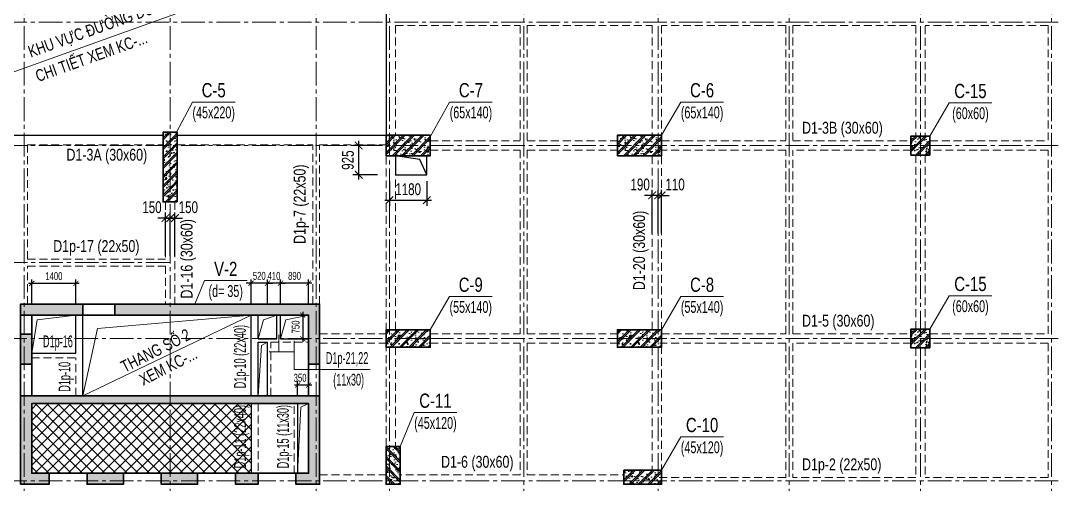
# Model space of a CAD drawing. Header units: millimetres. Extents: x 0 to 132533, y 0 to 93608.
# Drawn here: x 25017 to 57692, y 60747 to 75404 of the extents above; entities that cross this region are included whole.
import ezdxf
from ezdxf.enums import TextEntityAlignment as Align

# ---------------------------------------------------------------- set-up
doc = ezdxf.new("R2010")
doc.units = ezdxf.units.MM
doc.header["$LTSCALE"] = 1000
doc.header["$MEASUREMENT"] = 0
doc.linetypes.add('CENTER2', pattern=[1.125, 0.75, -0.125, 0.125, -0.125])
doc.linetypes.add('HIDDEN', pattern=[0.375, 0.25, -0.125])
for name, color, linetype, lineweight in [('CDC.01.AXIS', 160, 'CENTER2', 13), ('CDC.02.DIM', 1, 'Continuous', 18), ('CDC.03.BORDER', 3, 'Continuous', 25), ('CDC.06.TEXT', 2, 'Continuous', 18), ('CDC.07.TEXTCOL', 3, 'Continuous', 18), ('CDC.08.TEXTBEAM', 2, 'Continuous', 18), ('CDC.09.COLUMN', 4, 'Continuous', 35), ('CDC.10.HATCH', 163, 'Continuous', 9), ('CDC.11.NOTE', 1, 'Continuous', 18), ('CDC.13.BEAM', 8, 'HIDDEN', 18), ('TEXTCOL_SHAPE', 6, 'Continuous', 20)]:
    doc.layers.add(name, color=color, linetype=linetype, lineweight=lineweight)
doc.layers.add('TECH_HOLE', color=3, linetype='Continuous')
doc.styles.add('KCS_SMTEXT', font='arial.ttf', dxfattribs={"width": 0.7})
doc.dimstyles.new('KCS_DIM100', dxfattribs={"dimscale": 100, "dimtxt": 2.5, "dimasz": 1.6, "dimexe": 1.2, "dimexo": 0, "dimgap": 1, "dimtad": 1, "dimdec": 0, "dimzin": 0, "dimdsep": 46, "dimtxsty": 'KCS_SMTEXT', "dimblk": 'ARCHTICK', "dimcen": 0, "dimdle": 1, "dimclrd": 256, "dimclre": 256, "dimclrt": 2, "dimadec": 0, "dimazin": 0, "dimtfac": 1, "dimtdec": 0, "dimtix": 1, "dimtmove": 2, "dimatfit": 3, "dimfxl": 1, "dimtolj": 1, "dimtzin": 0, "dimarcsym": 0})
doc.dimstyles.new('KCS_DIM150', dxfattribs={"dimscale": 150, "dimtxt": 2.5, "dimasz": 1.6, "dimexe": 1.2, "dimexo": 0, "dimgap": 1, "dimtad": 1, "dimdec": 0, "dimzin": 0, "dimdsep": 46, "dimtxsty": 'KCS_SMTEXT', "dimblk": 'ARCHTICK', "dimcen": 0, "dimdle": 1, "dimclrd": 1, "dimclre": 1, "dimclrt": 2, "dimadec": 0, "dimazin": 0, "dimtfac": 1, "dimtdec": 0, "dimtix": 1, "dimtmove": 2, "dimatfit": 3, "dimfxl": 1, "dimtolj": 1, "dimtzin": 0, "dimarcsym": 0})
pattern_1 = [(50, (428814.13, -433637.55), (358.63009, -31.37607), [37.5, -412.5]), (355, (428814.13, -433637.55), (-69.37567, 376.09607), [30, -330]), (100.4514, (428844.02, -433640.17), (289.2547, 344.71977), [31.8701, -350.57106]), (46.1842, (428814.13, -433537.55), (533.62052, -82.7595), [56.25, -618.75]), (96.6356, (428858.6, -433544.45), (467.33135, 487.05894), [47.80514, -525.8565]), (351.1842, (428814.13, -433537.55), (467.33097, 487.0593), [45, -495]), (21, (428864.13, -433562.55), (298.45353, -201.30945), [37.5, -412.5]), (326, (428864.13, -433562.55), (121.65767, 362.57502), [30, -330]), (71.4514, (428889, -433579.33), (420.11131, 161.26525), [31.8701, -350.57106]), (37.5, (428814.13, -433637.55), (6.079928, 166.446927), [0, -326, 0, -335, 0, -331.25]), (7.5, (428814.13, -433637.55), (131.53477, 197.205856), [0, -191, 0, -318.5, 0, -126.25]), (327.5, (428702.63, -433637.55), (266.911218, -11.277436), [0, -125, 0, -390, 0, -517.5]), (317.5, (428652.63, -433637.55), (291.593085, 50.05249), [0, -162.5, 0, -259, 0, -367.5]), (45, (428814.13, -433637.55), (-150.26019, 150.26019), []), (45, (428814.13, -433576.3), (-150.26019, 150.26019), [])]

# ---------------------------------------------------------------- blocks, each defined once
blk = doc.blocks.new('_ArchTick')
at = {"color": 0, "linetype": 'ByBlock', "const_width": 0.15}
blk.add_lwpolyline([(-0.5, -0.5), (0.5, 0.5)], dxfattribs=at)
blk = doc.blocks.new('*D337')
at = {"layer": 'CDC.02.DIM', "lineweight": -2, "transparency": 16777216}
for p, q in [((34227, 67107), (33137, 67107)), ((33237, 66447), (33237, 67227)), ((34127, 66447), (34127, 67227))]:
    blk.add_line(p, q, dxfattribs=at)
at = {"layer": 'Defpoints', "color": 0, "transparency": 16777216}
for p in [(33237, 67107), (33237, 66447), (34127, 66447)]:
    blk.add_point(p, dxfattribs=at)
at = {"layer": 'CDC.02.DIM', "lineweight": -2, "transparency": 16777216, "xscale": 160, "yscale": 160, "zscale": 160, "rotation": 180}
blk.add_blockref('_ArchTick', (33237, 67107), dxfattribs=at)
at = {"layer": 'CDC.02.DIM', "lineweight": -2, "transparency": 16777216, "xscale": 160, "yscale": 160, "zscale": 160}
blk.add_blockref('_ArchTick', (34127, 67107), dxfattribs=at)
at = {"layer": 'CDC.02.DIM', "color": 2, "transparency": 16777216, "insert": (33682, 67335), "char_height": 250, "attachment_point": 5, "style": 'KCS_SMTEXT'}
blk.add_mtext('\\A1;890', dxfattribs=at)
blk = doc.blocks.new('*D338')
at = {"layer": 'CDC.02.DIM', "lineweight": -2, "transparency": 16777216}
for p, q in [((34227, 63885), (33677, 63885)), ((33777, 63547), (33777, 64005)), ((34127, 63547), (34127, 64005))]:
    blk.add_line(p, q, dxfattribs=at)
at = {"layer": 'Defpoints', "color": 0, "transparency": 16777216}
for p in [(33777, 63885), (33777, 63547), (34127, 63547)]:
    blk.add_point(p, dxfattribs=at)
at = {"layer": 'CDC.02.DIM', "lineweight": -2, "transparency": 16777216, "xscale": 160, "yscale": 160, "zscale": 160, "rotation": 180}
blk.add_blockref('_ArchTick', (33777, 63885), dxfattribs=at)
at = {"layer": 'CDC.02.DIM', "lineweight": -2, "transparency": 16777216, "xscale": 160, "yscale": 160, "zscale": 160}
blk.add_blockref('_ArchTick', (34127, 63885), dxfattribs=at)
at = {"layer": 'CDC.02.DIM', "color": 2, "transparency": 16777216, "insert": (33857, 64113), "char_height": 250, "attachment_point": 5, "style": 'KCS_SMTEXT'}
blk.add_mtext('\\A1;350', dxfattribs=at)
blk = doc.blocks.new('*D339')
at = {"layer": 'CDC.02.DIM', "lineweight": -2, "transparency": 16777216}
for p, q in [((33347, 66097), (34065, 66097)), ((33945, 66197), (33945, 65247)), ((33347, 65347), (34065, 65347))]:
    blk.add_line(p, q, dxfattribs=at)
at = {"layer": 'Defpoints', "color": 0, "transparency": 16777216}
for p in [(33347, 66097), (33347, 65347), (33945, 65347)]:
    blk.add_point(p, dxfattribs=at)
at = {"layer": 'CDC.02.DIM', "lineweight": -2, "transparency": 16777216, "xscale": 160, "yscale": 160, "zscale": 160}
for p, rotation in [((33945, 66097), 90), ((33945, 65347), 270)]:
    blk.add_blockref('_ArchTick', p, dxfattribs=dict(at, rotation=rotation))
at = {"layer": 'CDC.02.DIM', "color": 2, "transparency": 16777216, "insert": (33718, 65722), "char_height": 250, "attachment_point": 5, "rotation": 90, "style": 'KCS_SMTEXT'}
blk.add_mtext('\\A1;750', dxfattribs=at)
blk = doc.blocks.new('*D340')
at = {"layer": 'CDC.02.DIM', "lineweight": -2, "transparency": 16777216}
for p, q in [((26867, 67098), (25267, 67098)), ((25367, 66447), (25367, 67218)), ((26767, 66447), (26767, 67218))]:
    blk.add_line(p, q, dxfattribs=at)
at = {"layer": 'Defpoints', "color": 0, "transparency": 16777216}
for p in [(25367, 67098), (25367, 66447), (26767, 66447)]:
    blk.add_point(p, dxfattribs=at)
at = {"layer": 'CDC.02.DIM', "lineweight": -2, "transparency": 16777216, "xscale": 160, "yscale": 160, "zscale": 160, "rotation": 180}
blk.add_blockref('_ArchTick', (25367, 67098), dxfattribs=at)
at = {"layer": 'CDC.02.DIM', "lineweight": -2, "transparency": 16777216, "xscale": 160, "yscale": 160, "zscale": 160}
blk.add_blockref('_ArchTick', (26767, 67098), dxfattribs=at)
at = {"layer": 'CDC.02.DIM', "color": 2, "transparency": 16777216, "insert": (26067, 67326), "char_height": 250, "attachment_point": 5, "style": 'KCS_SMTEXT'}
blk.add_mtext('\\A1;1400', dxfattribs=at)
blk = doc.blocks.new('*D372')
at = {"layer": 'CDC.02.DIM', "color": 1, "lineweight": -2, "transparency": 16777216}
for p, q in [((35712, 70382), (35712, 71607)), ((36312, 71457), (35532, 71457)), ((36312, 70532), (35532, 70532))]:
    blk.add_line(p, q, dxfattribs=at)
at = {"layer": 'Defpoints', "color": 0, "transparency": 16777216}
for p in [(35712, 71457), (36312, 71457), (36312, 70532)]:
    blk.add_point(p, dxfattribs=at)
at = {"layer": 'CDC.02.DIM', "color": 1, "lineweight": -2, "transparency": 16777216, "xscale": 240, "yscale": 240, "zscale": 240}
for p, rotation in [((35712, 71457), 90), ((35712, 70532), 270)]:
    blk.add_blockref('_ArchTick', p, dxfattribs=dict(at, rotation=rotation))
at = {"layer": 'CDC.02.DIM', "color": 2, "transparency": 16777216, "insert": (35371, 70994), "char_height": 375, "attachment_point": 5, "rotation": 90, "style": 'KCS_SMTEXT'}
blk.add_mtext('\\A1;925', dxfattribs=at)
blk = doc.blocks.new('*D373')
at = {"layer": 'CDC.02.DIM', "color": 1, "lineweight": -2, "transparency": 16777216}
for p, q in [((36687, 70332), (36687, 69552)), ((37867, 70332), (37867, 69552)), ((36537, 69732), (38017, 69732))]:
    blk.add_line(p, q, dxfattribs=at)
at = {"layer": 'Defpoints', "color": 0, "transparency": 16777216}
for p in [(36687, 70332), (37867, 70332), (37867, 69732)]:
    blk.add_point(p, dxfattribs=at)
at = {"layer": 'CDC.02.DIM', "color": 1, "lineweight": -2, "transparency": 16777216, "xscale": 240, "yscale": 240, "zscale": 240, "rotation": 180}
blk.add_blockref('_ArchTick', (36687, 69732), dxfattribs=at)
at = {"layer": 'CDC.02.DIM', "color": 1, "lineweight": -2, "transparency": 16777216, "xscale": 240, "yscale": 240, "zscale": 240}
blk.add_blockref('_ArchTick', (37867, 69732), dxfattribs=at)
at = {"layer": 'CDC.02.DIM', "color": 2, "transparency": 16777216, "insert": (37277, 70073), "char_height": 375, "attachment_point": 5, "style": 'KCS_SMTEXT'}
blk.add_mtext('\\A1;1180', dxfattribs=at)
blk = doc.blocks.new('*D391')
at = {"layer": 'CDC.02.DIM', "lineweight": -2, "transparency": 16777216}
for p, q in [((32827, 67107), (32667, 67107)), ((32827, 66447), (32827, 67227)), ((33237, 67107), (32827, 67107)), ((33237, 66447), (33237, 67227)), ((33237, 67107), (33397, 67107))]:
    blk.add_line(p, q, dxfattribs=at)
at = {"layer": 'Defpoints', "color": 0, "transparency": 16777216}
for p in [(32827, 67107), (32827, 66447), (33237, 66447)]:
    blk.add_point(p, dxfattribs=at)
at = {"layer": 'CDC.02.DIM', "lineweight": -2, "transparency": 16777216, "xscale": 160, "yscale": 160, "zscale": 160}
blk.add_blockref('_ArchTick', (32827, 67107), dxfattribs=at)
at = {"layer": 'CDC.02.DIM', "lineweight": -2, "transparency": 16777216, "xscale": 160, "yscale": 160, "zscale": 160, "rotation": 180}
blk.add_blockref('_ArchTick', (33237, 67107), dxfattribs=at)
at = {"layer": 'CDC.02.DIM', "color": 2, "transparency": 16777216, "insert": (33032, 67335), "char_height": 250, "attachment_point": 5, "style": 'KCS_SMTEXT'}
blk.add_mtext('\\A1;410', dxfattribs=at)
blk = doc.blocks.new('*D392')
at = {"layer": 'CDC.02.DIM', "lineweight": -2, "transparency": 16777216}
for p, q in [((32307, 67107), (32147, 67107)), ((32307, 66447), (32307, 67227)), ((32827, 67107), (32307, 67107)), ((32827, 66447), (32827, 67227)), ((32827, 67107), (32987, 67107))]:
    blk.add_line(p, q, dxfattribs=at)
at = {"layer": 'Defpoints', "color": 0, "transparency": 16777216}
for p in [(32307, 67107), (32307, 66447), (32827, 66447)]:
    blk.add_point(p, dxfattribs=at)
at = {"layer": 'CDC.02.DIM', "lineweight": -2, "transparency": 16777216, "xscale": 160, "yscale": 160, "zscale": 160}
blk.add_blockref('_ArchTick', (32307, 67107), dxfattribs=at)
at = {"layer": 'CDC.02.DIM', "lineweight": -2, "transparency": 16777216, "xscale": 160, "yscale": 160, "zscale": 160, "rotation": 180}
blk.add_blockref('_ArchTick', (32827, 67107), dxfattribs=at)
at = {"layer": 'CDC.02.DIM', "color": 2, "transparency": 16777216, "insert": (32567, 67335), "char_height": 250, "attachment_point": 5, "style": 'KCS_SMTEXT'}
blk.add_mtext('\\A1;520', dxfattribs=at)
blk = doc.blocks.new('*D288')
at = {"layer": 'CDC.02.DIM', "color": 1, "lineweight": -2, "transparency": 16777216}
for p, q in [((29747, 67964), (29747, 69344)), ((29897, 67964), (29897, 69344)), ((29747, 69164), (29507, 69164)), ((29897, 69164), (29747, 69164)), ((29897, 69164), (30137, 69164))]:
    blk.add_line(p, q, dxfattribs=at)
at = {"layer": 'Defpoints', "color": 0, "transparency": 16777216}
for p in [(29747, 69164), (29747, 67964), (29897, 67964)]:
    blk.add_point(p, dxfattribs=at)
at = {"layer": 'CDC.02.DIM', "color": 1, "lineweight": -2, "transparency": 16777216, "xscale": 240, "yscale": 240, "zscale": 240}
blk.add_blockref('_ArchTick', (29747, 69164), dxfattribs=at)
at = {"layer": 'CDC.02.DIM', "color": 1, "lineweight": -2, "transparency": 16777216, "xscale": 240, "yscale": 240, "zscale": 240, "rotation": 180}
blk.add_blockref('_ArchTick', (29897, 69164), dxfattribs=at)
at = {"layer": 'CDC.02.DIM', "color": 2, "transparency": 16777216, "insert": (30322, 69505), "char_height": 375, "attachment_point": 5, "style": 'KCS_SMTEXT'}
blk.add_mtext('\\A1;150', dxfattribs=at)
blk = doc.blocks.new('*D289')
at = {"layer": 'CDC.02.DIM', "color": 1, "lineweight": -2, "transparency": 16777216}
for p, q in [((29597, 67964), (29597, 69344)), ((29747, 67964), (29747, 69344)), ((29597, 69164), (29357, 69164)), ((29597, 69164), (29747, 69164)), ((29747, 69164), (29987, 69164))]:
    blk.add_line(p, q, dxfattribs=at)
at = {"layer": 'Defpoints', "color": 0, "transparency": 16777216}
for p in [(29747, 69164), (29597, 67964), (29747, 67964)]:
    blk.add_point(p, dxfattribs=at)
at = {"layer": 'CDC.02.DIM', "color": 1, "lineweight": -2, "transparency": 16777216, "xscale": 240, "yscale": 240, "zscale": 240}
blk.add_blockref('_ArchTick', (29597, 69164), dxfattribs=at)
at = {"layer": 'CDC.02.DIM', "color": 1, "lineweight": -2, "transparency": 16777216, "xscale": 240, "yscale": 240, "zscale": 240, "rotation": 180}
blk.add_blockref('_ArchTick', (29747, 69164), dxfattribs=at)
at = {"layer": 'CDC.02.DIM', "color": 2, "transparency": 16777216, "insert": (29171, 69505), "char_height": 375, "attachment_point": 5, "style": 'KCS_SMTEXT'}
blk.add_mtext('\\A1;150', dxfattribs=at)
blk = doc.blocks.new('*D301')
at = {"layer": 'CDC.02.DIM', "color": 1, "lineweight": -2, "transparency": 16777216}
for p, q in [((45187, 68681), (45187, 70061)), ((45297, 68681), (45297, 70061)), ((45187, 69881), (44947, 69881)), ((45187, 69881), (45297, 69881)), ((45297, 69881), (45537, 69881))]:
    blk.add_line(p, q, dxfattribs=at)
at = {"layer": 'Defpoints', "color": 0, "transparency": 16777216}
for p in [(45297, 69881), (45187, 68681), (45297, 68681)]:
    blk.add_point(p, dxfattribs=at)
at = {"layer": 'CDC.02.DIM', "color": 1, "lineweight": -2, "transparency": 16777216, "xscale": 240, "yscale": 240, "zscale": 240}
blk.add_blockref('_ArchTick', (45187, 69881), dxfattribs=at)
at = {"layer": 'CDC.02.DIM', "color": 1, "lineweight": -2, "transparency": 16777216, "xscale": 240, "yscale": 240, "zscale": 240, "rotation": 180}
blk.add_blockref('_ArchTick', (45297, 69881), dxfattribs=at)
at = {"layer": 'CDC.02.DIM', "color": 2, "transparency": 16777216, "insert": (45723, 70223), "char_height": 375, "attachment_point": 5, "style": 'KCS_SMTEXT'}
blk.add_mtext('\\A1;110', dxfattribs=at)
blk = doc.blocks.new('*D302')
at = {"layer": 'CDC.02.DIM', "color": 1, "lineweight": -2, "transparency": 16777216}
for p, q in [((44997, 68681), (44997, 70061)), ((45187, 68681), (45187, 70061)), ((44997, 69881), (44757, 69881)), ((45187, 69881), (44997, 69881)), ((45187, 69881), (45427, 69881))]:
    blk.add_line(p, q, dxfattribs=at)
at = {"layer": 'Defpoints', "color": 0, "transparency": 16777216}
for p in [(44997, 69881), (44997, 68681), (45187, 68681)]:
    blk.add_point(p, dxfattribs=at)
at = {"layer": 'CDC.02.DIM', "color": 1, "lineweight": -2, "transparency": 16777216, "xscale": 240, "yscale": 240, "zscale": 240}
blk.add_blockref('_ArchTick', (44997, 69881), dxfattribs=at)
at = {"layer": 'CDC.02.DIM', "color": 1, "lineweight": -2, "transparency": 16777216, "xscale": 240, "yscale": 240, "zscale": 240, "rotation": 180}
blk.add_blockref('_ArchTick', (45187, 69881), dxfattribs=at)
at = {"layer": 'CDC.02.DIM', "color": 2, "transparency": 16777216, "insert": (44617, 70223), "char_height": 375, "attachment_point": 5, "style": 'KCS_SMTEXT'}
blk.add_mtext('\\A1;190', dxfattribs=at)

msp = doc.modelspace()

# ---------------------------------------------------------------- hatches: boundary and pattern name
at = {"layer": 'CDC.10.HATCH'}
h = msp.add_hatch(dxfattribs=at)
h.set_pattern_fill('BT-01', color=256, scale=50, pattern_type=2)
h.set_pattern_definition(pattern_1)
h.paths.add_polyline_path([(29521.5, 71876.5), (29521.5, 69676.5), (29971.5, 69676.5), (29971.5, 71876.5)])
h = msp.add_hatch(dxfattribs=at)
h.set_pattern_fill('BT-01', color=256, scale=50, pattern_type=2)
h.set_pattern_definition(pattern_1)
h.paths.add_polyline_path([(37976.5, 71781.5), (36576.5, 71781.5), (36576.5, 71131.5), (37976.5, 71131.5)])
h = msp.add_hatch(dxfattribs=at)
h.set_pattern_fill('BT-01', color=256, scale=50, pattern_type=2)
h.set_pattern_definition([(50, (436134.13, -433637.55), (358.63009, -31.37607), [37.5, -412.5]), (355, (436134.13, -433637.55), (-69.37567, 376.09607), [30, -330]), (100.4514, (436164.02, -433640.17), (289.2547, 344.71977), [31.8701, -350.57106]), (46.1842, (436134.13, -433537.55), (533.62052, -82.7595), [56.25, -618.75]), (96.6356, (436178.6, -433544.45), (467.33135, 487.05894), [47.80514, -525.8565]), (351.1842, (436134.13, -433537.55), (467.33097, 487.0593), [45, -495]), (21, (436184.13, -433562.55), (298.45353, -201.30945), [37.5, -412.5]), (326, (436184.13, -433562.55), (121.65767, 362.57502), [30, -330]), (71.4514, (436209, -433579.33), (420.11131, 161.26525), [31.8701, -350.57106]), (37.5, (436134.13, -433637.55), (6.079928, 166.446927), [0, -326, 0, -335, 0, -331.25]), (7.5, (436134.13, -433637.55), (131.53477, 197.205856), [0, -191, 0, -318.5, 0, -126.25]), (327.5, (436022.63, -433637.55), (266.911218, -11.277436), [0, -125, 0, -390, 0, -517.5]), (317.5, (435972.63, -433637.55), (291.593085, 50.05249), [0, -162.5, 0, -259, 0, -367.5]), (45, (436134.13, -433637.55), (-150.26019, 150.26019), []), (45, (436134.13, -433576.3), (-150.26019, 150.26019), [])])
h.paths.add_polyline_path([(45296.5, 71781.5), (43896.5, 71781.5), (43896.5, 71131.5), (45296.5, 71131.5)])
h = msp.add_hatch(dxfattribs=at)
h.set_pattern_fill('BT-01', color=256, scale=50, pattern_type=2)
h.set_pattern_definition([(50, (428814.13, -418917.55), (358.63009, -31.37607), [37.5, -412.5]), (355, (428814.13, -418917.55), (-69.37567, 376.09607), [30, -330]), (100.4514, (428844.02, -418920.17), (289.2547, 344.71977), [31.8701, -350.57106]), (46.1842, (428814.13, -418817.55), (533.62052, -82.7595), [56.25, -618.75]), (96.6356, (428858.6, -418824.45), (467.33135, 487.05894), [47.80514, -525.8565]), (351.1842, (428814.13, -418817.55), (467.33097, 487.0593), [45, -495]), (21, (428864.13, -418842.55), (298.45353, -201.30945), [37.5, -412.5]), (326, (428864.13, -418842.55), (121.65767, 362.57502), [30, -330]), (71.4514, (428889, -418859.33), (420.11131, 161.26525), [31.8701, -350.57106]), (37.5, (428814.13, -418917.55), (6.079928, 166.446927), [0, -326, 0, -335, 0, -331.25]), (7.5, (428814.13, -418917.55), (131.53477, 197.205856), [0, -191, 0, -318.5, 0, -126.25]), (327.5, (428702.63, -418917.55), (266.911218, -11.277436), [0, -125, 0, -390, 0, -517.5]), (317.5, (428652.63, -418917.55), (291.593085, 50.05249), [0, -162.5, 0, -259, 0, -367.5]), (45, (428814.13, -418917.55), (-150.26019, 150.26019), []), (45, (428814.13, -418856.3), (-150.26019, 150.26019), [])])
h.paths.add_polyline_path([(53186.5, 71756.5), (53186.5, 71156.5), (53786.5, 71156.5), (53786.5, 71756.5)])
h = msp.add_hatch(dxfattribs=at)
h.set_pattern_fill('BT-01', color=256, scale=50, pattern_type=2)
h.set_pattern_definition([(50, (25016.52, 60746.55), (358.63, -31.376), [37.5, -412.5]), (355, (25016.52, 60746.55), (-69.376, 376.096), [30, -330]), (100.4514, (25046.4, 60743.93), (289.255, 344.72), [31.87, -350.571]), (46.184, (25016.52, 60846.55), (533.62, -82.76), [56.25, -618.75]), (96.6356, (25061, 60839.65), (467.331, 487.06), [47.805, -525.856]), (351.184, (25016.5, 60846.55), (467.33, 487.06), [45, -495]), (21, (25066.52, 60821.55), (298.4535, -201.3094), [37.5, -412.5]), (326, (25066.52, 60821.55), (121.658, 362.575), [30, -330]), (71.4514, (25091.4, 60804.77), (420.111, 161.265), [31.87, -350.571]), (37.5, (25016.52, 60746.55), (6.08, 166.447), [0, -326, 0, -335, 0, -331.25]), (7.5, (25016.52, 60746.55), (131.5348, 197.2059), [0, -191, 0, -318.5, 0, -126.25]), (327.5, (24905.02, 60746.55), (266.9112, -11.2774), [0, -125, 0, -390, 0, -517.5]), (317.5, (24855.02, 60746.55), (291.593, 50.0525), [0, -162.5, 0, -259, 0, -367.5]), (45, (25016.52, 60746.55), (-150.26, 150.26), []), (45, (25016.52, 60807.8), (-150.26, 150.26), [])])
h.paths.add_polyline_path([(25366.5, 65496.5), (25016.5, 65496.5), (25016.5, 64546.5), (25366.5, 64546.5)])
h.paths.add_polyline_path([(34476.5, 63546.5), (25016.5, 63546.5), (25016.5, 60746.5), (25916.5, 60746.5), (25916.5, 61096.5), (25366.5, 61096.5), (25366.5, 63296.5), (34126.5, 63296.5), (34126.5, 61096.5), (33726.5, 61096.5), (33726.5, 60746.5), (34476.5, 60746.5)])
h.paths.add_polyline_path([(32526.5, 61096.5), (31816.5, 61096.5), (31816.5, 60746.5), (32526.5, 60746.5)], flags=17)
h.paths.add_polyline_path([(30616.5, 61096.5), (29466.5, 61096.5), (29466.5, 60746.5), (30616.5, 60746.5)], flags=17)
h.paths.add_polyline_path([(28266.5, 61096.5), (27116.5, 61096.5), (27116.5, 60746.5), (28266.5, 60746.5)], flags=17)
h.paths.add_polyline_path([(27996.5, 66446.5), (27996.5, 66096.5), (34126.5, 66096.5), (34126.5, 64546.5), (34476.5, 64546.5), (34476.5, 66446.5)])
h.paths.add_polyline_path([(26986.5, 66096.5), (26986.5, 66446.5), (25016.5, 66446.5), (25016.5, 66096.5)])
h = msp.add_hatch(dxfattribs=at)
h.set_pattern_fill('BT-01', color=256, scale=50, pattern_type=2)
h.set_pattern_definition([(50, (421494.13, -447537.55), (358.63009, -31.37607), [37.5, -412.5]), (355, (421494.13, -447537.55), (-69.37567, 376.09607), [30, -330]), (100.4514, (421524.02, -447540.17), (289.2547, 344.71977), [31.8701, -350.57106]), (46.1842, (421494.13, -447437.55), (533.62052, -82.7595), [56.25, -618.75]), (96.6356, (421538.6, -447444.45), (467.33135, 487.05894), [47.80514, -525.8565]), (351.1842, (421494.13, -447437.55), (467.33097, 487.0593), [45, -495]), (21, (421544.13, -447462.55), (298.45353, -201.30945), [37.5, -412.5]), (326, (421544.13, -447462.55), (121.65767, 362.57502), [30, -330]), (71.4514, (421569, -447479.33), (420.11131, 161.26525), [31.8701, -350.57106]), (37.5, (421494.13, -447537.55), (6.079928, 166.446927), [0, -326, 0, -335, 0, -331.25]), (7.5, (421494.13, -447537.55), (131.53477, 197.205856), [0, -191, 0, -318.5, 0, -126.25]), (327.5, (421382.63, -447537.55), (266.911218, -11.277436), [0, -125, 0, -390, 0, -517.5]), (317.5, (421332.63, -447537.55), (291.593085, 50.05249), [0, -162.5, 0, -259, 0, -367.5]), (45, (421494.13, -447537.55), (-150.26019, 150.26019), []), (45, (421494.13, -447476.3), (-150.26019, 150.26019), [])])
h.paths.add_polyline_path([(36576.5, 65081.5), (37976.5, 65081.5), (37976.5, 65631.5), (36576.5, 65631.5)])
h = msp.add_hatch(dxfattribs=at)
h.set_pattern_fill('BT-01', color=256, scale=50, pattern_type=2)
h.set_pattern_definition([(50, (428814.13, -447537.55), (358.63009, -31.37607), [37.5, -412.5]), (355, (428814.13, -447537.55), (-69.37567, 376.09607), [30, -330]), (100.4514, (428844.02, -447540.17), (289.2547, 344.71977), [31.8701, -350.57106]), (46.1842, (428814.13, -447437.55), (533.62052, -82.7595), [56.25, -618.75]), (96.6356, (428858.6, -447444.45), (467.33135, 487.05894), [47.80514, -525.8565]), (351.1842, (428814.13, -447437.55), (467.33097, 487.0593), [45, -495]), (21, (428864.13, -447462.55), (298.45353, -201.30945), [37.5, -412.5]), (326, (428864.13, -447462.55), (121.65767, 362.57502), [30, -330]), (71.4514, (428889, -447479.33), (420.11131, 161.26525), [31.8701, -350.57106]), (37.5, (428814.13, -447537.55), (6.079928, 166.446927), [0, -326, 0, -335, 0, -331.25]), (7.5, (428814.13, -447537.55), (131.53477, 197.205856), [0, -191, 0, -318.5, 0, -126.25]), (327.5, (428702.63, -447537.55), (266.911218, -11.277436), [0, -125, 0, -390, 0, -517.5]), (317.5, (428652.63, -447537.55), (291.593085, 50.05249), [0, -162.5, 0, -259, 0, -367.5]), (45, (428814.13, -447537.55), (-150.26019, 150.26019), []), (45, (428814.13, -447476.3), (-150.26019, 150.26019), [])])
h.paths.add_polyline_path([(43896.5, 65081.5), (45296.5, 65081.5), (45296.5, 65631.5), (43896.5, 65631.5)])
h = msp.add_hatch(dxfattribs=at)
h.set_pattern_fill('BT-01', color=256, scale=50, pattern_type=2)
h.set_pattern_definition([(50, (428814.13, -425017.55), (358.63009, -31.37607), [37.5, -412.5]), (355, (428814.13, -425017.55), (-69.37567, 376.09607), [30, -330]), (100.4514, (428844.02, -425020.17), (289.2547, 344.71977), [31.8701, -350.57106]), (46.1842, (428814.13, -424917.55), (533.62052, -82.7595), [56.25, -618.75]), (96.6356, (428858.6, -424924.45), (467.33135, 487.05894), [47.80514, -525.8565]), (351.1842, (428814.13, -424917.55), (467.33097, 487.0593), [45, -495]), (21, (428864.13, -424942.55), (298.45353, -201.30945), [37.5, -412.5]), (326, (428864.13, -424942.55), (121.65767, 362.57502), [30, -330]), (71.4514, (428889, -424959.33), (420.11131, 161.26525), [31.8701, -350.57106]), (37.5, (428814.13, -425017.55), (6.079928, 166.446927), [0, -326, 0, -335, 0, -331.25]), (7.5, (428814.13, -425017.55), (131.53477, 197.205856), [0, -191, 0, -318.5, 0, -126.25]), (327.5, (428702.63, -425017.55), (266.911218, -11.277436), [0, -125, 0, -390, 0, -517.5]), (317.5, (428652.63, -425017.55), (291.593085, 50.05249), [0, -162.5, 0, -259, 0, -367.5]), (45, (428814.13, -425017.55), (-150.26019, 150.26019), []), (45, (428814.13, -424956.3), (-150.26019, 150.26019), [])])
h.paths.add_polyline_path([(53186.5, 65656.5), (53186.5, 65056.5), (53786.5, 65056.5), (53786.5, 65656.5)])
h = msp.add_hatch(dxfattribs=at)
h.set_pattern_fill('ANSI37', color=256, scale=2000)
h.set_pattern_definition([(45, (268223.68, -433653.8), (-176.7767, 176.7767), []), (135, (268223.68, -433653.8), (-176.7767, -176.7767), [])])
h.paths.add_polyline_path([(29746.5, 63296.5), (25366.5, 63296.5), (25366.5, 61096.5), (25916.5, 61096.5), (27246.5, 61096.5), (28266.5, 61096.5), (29466.5, 61096.5), (29746.5, 61096.5)])
h.paths.add_polyline_path([(32306.5, 63296.5), (29746.5, 63296.5), (29746.5, 61096.5), (30616.5, 61096.5), (31816.5, 61096.5), (32306.5, 61096.5)])
h.paths.add_polyline_path([(32375.1, 61130.3), (32375.1, 63378.1), (31637.6, 63378.1), (31637.6, 61130.3)], flags=9)
h = msp.add_hatch(dxfattribs=at)
h.set_pattern_fill('BT-01', color=256, scale=50, angle=-90, pattern_type=2)
h.set_pattern_definition([(320, (-457807.58, -322771.06), (-31.37607, -358.63009), [37.5, -412.5]), (265, (-457807.58, -322771.06), (376.09607, 69.37567), [30, -330]), (10.4514, (-457810.2, -322800.95), (344.71977, -289.2547), [31.8701, -350.57106]), (316.1842, (-457707.6, -322771.06), (-82.7595, -533.62052), [56.25, -618.75]), (6.6356, (-457714.5, -322815.53), (487.05894, -467.33135), [47.80514, -525.8565]), (261.1842, (-457707.6, -322771.06), (487.0593, -467.33097), [45, -495]), (291, (-457732.58, -322821.06), (-201.30945, -298.45353), [37.5, -412.5]), (236, (-457732.58, -322821.06), (362.57502, -121.65767), [30, -330]), (341.4514, (-457749.35, -322845.93), (161.26525, -420.11131), [31.8701, -350.57106]), (307.5, (-457807.58, -322771.06), (166.446927, -6.079928), [0, -326, 0, -335, 0, -331.25]), (277.5, (-457807.58, -322771.06), (197.205856, -131.53477), [0, -191, 0, -318.5, 0, -126.25]), (237.5, (-457807.58, -322659.56), (-11.277436, -266.911218), [0, -125, 0, -390, 0, -517.5]), (227.5, (-457807.58, -322609.56), (50.05249, -291.593085), [0, -162.5, 0, -259, 0, -367.5]), (315, (-457807.58, -322771.06), (150.26019, 150.26019), []), (315, (-457746.33, -322771.06), (150.26019, 150.26019), [])])
h.paths.add_polyline_path([(37026.5, 61946.5), (36576.5, 61946.5), (36576.5, 60746.5), (37026.5, 60746.5)])
h = msp.add_hatch(dxfattribs=at)
h.set_pattern_fill('BT-01', color=256, scale=50, pattern_type=2)
h.set_pattern_definition([(50, (428814.13, -437987.55), (358.63009, -31.37607), [37.5, -412.5]), (355, (428814.13, -437987.55), (-69.37567, 376.09607), [30, -330]), (100.4514, (428844.02, -437990.17), (289.2547, 344.71977), [31.8701, -350.57106]), (46.1842, (428814.13, -437887.55), (533.62052, -82.7595), [56.25, -618.75]), (96.6356, (428858.6, -437894.45), (467.33135, 487.05894), [47.80514, -525.8565]), (351.1842, (428814.13, -437887.55), (467.33097, 487.0593), [45, -495]), (21, (428864.13, -437912.55), (298.45353, -201.30945), [37.5, -412.5]), (326, (428864.13, -437912.55), (121.65767, 362.57502), [30, -330]), (71.4514, (428889, -437929.33), (420.11131, 161.26525), [31.8701, -350.57106]), (37.5, (428814.13, -437987.55), (6.079928, 166.446927), [0, -326, 0, -335, 0, -331.25]), (7.5, (428814.13, -437987.55), (131.53477, 197.205856), [0, -191, 0, -318.5, 0, -126.25]), (327.5, (428702.63, -437987.55), (266.911218, -11.277436), [0, -125, 0, -390, 0, -517.5]), (317.5, (428652.63, -437987.55), (291.593085, 50.05249), [0, -162.5, 0, -259, 0, -367.5]), (45, (428814.13, -437987.55), (-150.26019, 150.26019), []), (45, (428814.13, -437926.3), (-150.26019, 150.26019), [])])
h.paths.add_polyline_path([(44096.5, 61196.5), (44096.5, 60746.5), (45296.5, 60746.5), (45296.5, 61196.5)])

# ---------------------------------------------------------------- linework, layer by layer
at = {"layer": 'CDC.01.AXIS'}
for p, q in [((25126.5, 85356.5), (25126.5, 10116.5)), ((29746.5, 85356.5), (29746.5, 10116.5)), ((34366.5, 85356.5), (34366.5, 10116.5)), ((36686.5, 85356.5), (36686.5, 10116.5)), ((40936.5, 85356.5), (40936.5, 61046.5)), ((40936.5, 85356.5), (40936.5, 10116.5)), ((45186.5, 85356.5), (45186.5, 10116.5)), ((49336.5, 85356.5), (49336.5, 10116.5)), ((53486.5, 85356.5), (53486.5, 10116.5)), ((57636.5, 85356.5), (57636.5, 10116.5)), ((93840.4, 75356.5), (13229.2, 75356.5)), ((93840.4, 71456.5), (13229.2, 71456.5)), ((13229.2, 67756.5), (29746.5, 67756.5)), ((93840.4, 65356.5), (13229.2, 65356.5)), ((93840.4, 60856.5), (13229.2, 60856.5))]:
    msp.add_line(p, q, dxfattribs=at)
at = {"layer": 'CDC.03.BORDER'}
for p, q in [((36576.5, 79406.5), (36576.5, 71781.5)), ((22916.5, 71781.5), (29521.5, 71781.5)), ((29971.5, 71781.5), (36576.5, 71781.5)), ((26766.5, 64896.5), (26766.5, 66096.5)), ((26986.5, 63546.5), (26986.5, 66096.5)), ((32306.5, 63546.5), (32306.5, 66096.5)), ((32526.5, 65346.5), (32526.5, 66096.5)), ((33126.5, 65346.5), (33126.5, 66096.5)), ((33236.5, 65346.5), (33236.5, 66096.5)), ((32526.5, 65346.5), (33126.5, 65346.5)), ((32526.5, 63546.5), (32526.5, 65236.5)), ((32526.5, 65236.5), (32826.5, 65236.5)), ((32826.5, 63546.5), (32826.5, 65236.5)), ((33236.5, 65346.5), (34126.5, 65346.5)), ((25366.5, 64896.5), (26766.5, 64896.5)), ((32306.5, 63296.5), (32306.5, 61096.5))]:
    msp.add_line(p, q, dxfattribs=at)
msp.add_lwpolyline([(33776.5, 61096.5), (34126.5, 61096.5), (34126.5, 63296.5), (33776.5, 63296.5)], close=True, dxfattribs=at)
at = {"layer": 'CDC.07.TEXTCOL', "color": 8}
for p, q in [((30449.4, 72831.5), (29946.5, 71876.5)), ((31799.4, 72831.5), (30449.4, 72831.5)), ((38588.7, 72831.5), (37976.5, 71731.5)), ((39938.7, 72831.5), (38588.7, 72831.5)), ((45902.7, 72831.5), (45296.5, 71781.5)), ((47252.7, 72831.5), (45902.7, 72831.5)), ((54392.7, 72806.5), (53786.5, 71756.5)), ((55742.7, 72806.5), (54392.7, 72806.5)), ((30829.9, 67185), (30526.8, 66446.5)), ((32179.9, 67185), (30829.9, 67185)), ((38582.7, 66681.5), (37976.5, 65631.5)), ((39932.7, 66681.5), (38582.7, 66681.5)), ((45902.7, 66681.5), (45296.5, 65631.5)), ((47252.7, 66681.5), (45902.7, 66681.5)), ((54392.7, 66706.5), (53786.5, 65656.5)), ((55742.7, 66706.5), (54392.7, 66706.5)), ((37465.2, 63015.4), (37026.5, 61946.5)), ((38815.2, 63015.4), (37465.2, 63015.4)), ((45902.7, 62246.5), (45296.5, 61196.5)), ((47252.7, 62246.5), (45902.7, 62246.5))]:
    msp.add_line(p, q, dxfattribs=at)
at = {"layer": 'CDC.08.TEXTBEAM', "color": 8}
for p, q in [((33183.7, 65471.9), (33183.7, 64940.2)), ((33669.2, 65282.9), (33669.2, 64372.7)), ((32878.7, 64940.2), (33669.2, 64940.2)), ((33669.2, 64372.7), (36074.7, 64372.7))]:
    msp.add_line(p, q, dxfattribs=at)
at = {"layer": 'CDC.09.COLUMN'}
for points in [[(29971.5, 69676.5), (29971.5, 71876.5), (29521.5, 71876.5), (29521.5, 69676.5)], [(36576.5, 71131.5), (37976.5, 71131.5), (37976.5, 71781.5), (36576.5, 71781.5)], [(43896.5, 71131.5), (45296.5, 71131.5), (45296.5, 71781.5), (43896.5, 71781.5)], [(53786.5, 71156.5), (53786.5, 71756.5), (53186.5, 71756.5), (53186.5, 71156.5)], [(25366.5, 64546.5), (25366.5, 65496.5), (25016.5, 65496.5), (25016.5, 64546.5)], [(37976.5, 65631.5), (36576.5, 65631.5), (36576.5, 65081.5), (37976.5, 65081.5)], [(45296.5, 65631.5), (43896.5, 65631.5), (43896.5, 65081.5), (45296.5, 65081.5)], [(53786.5, 65056.5), (53786.5, 65656.5), (53186.5, 65656.5), (53186.5, 65056.5)], [(25016.5, 60746.5), (25016.5, 63546.5), (34476.5, 63546.5), (34476.5, 60746.5), (34126.5, 60746.5), (33726.5, 60746.5), (33726.5, 61096.5), (34126.5, 61096.5), (34126.5, 63296.5), (25366.5, 63296.5), (25366.5, 61096.5), (25916.5, 61096.5), (25916.5, 60746.5)], [(37026.5, 61946.5), (36576.5, 61946.5), (36576.5, 60746.5), (37026.5, 60746.5)], [(44096.5, 61196.5), (44096.5, 60746.5), (45296.5, 60746.5), (45296.5, 61196.5)], [(28266.5, 61096.5), (27116.5, 61096.5), (27116.5, 60746.5), (28266.5, 60746.5)], [(30616.5, 61096.5), (29466.5, 61096.5), (29466.5, 60746.5), (30616.5, 60746.5)], [(32526.5, 61096.5), (31816.5, 61096.5), (31816.5, 60746.5), (32526.5, 60746.5)]]:
    msp.add_lwpolyline(points, close=True, dxfattribs=at)
for points in [[(27996.5, 66446.5), (26986.5, 66446.5), (25016.5, 66446.5), (25016.5, 66096.5), (25366.5, 66096.5), (25366.5, 66096.5), (26986.5, 66096.5), (26986.5, 66446.5)], [(26986.5, 66096.5), (27996.5, 66096.5), (34126.5, 66096.5), (34126.5, 64546.5), (34476.5, 64546.5), (34476.5, 66446.5), (27996.5, 66446.5), (27996.5, 66096.5)], [(25016.5, 65496.5), (25016.5, 66096.5)], [(25366.5, 65496.5), (25366.5, 66096.5)], [(25016.5, 63546.5), (25016.5, 64546.5)], [(25366.5, 63546.5), (25366.5, 64546.5)], [(34126.5, 63546.5), (34126.5, 64546.5)], [(34476.5, 63546.5), (34476.5, 64546.5)], [(27246.5, 61096.5), (25916.5, 61096.5)], [(29466.5, 61096.5), (28266.5, 61096.5)], [(31816.5, 61096.5), (30616.5, 61096.5)], [(33726.5, 61096.5), (32526.5, 61096.5)]]:
    msp.add_lwpolyline(points, dxfattribs=at)
at = {"layer": 'CDC.11.NOTE'}
for p, q in [((19196.5, 71781.5), (36576.5, 78006.5)), ((26986.5, 63546.5), (32306.5, 66096.5))]:
    msp.add_line(p, q, dxfattribs=at)
for points in [[(25366.5, 64896.5), (25540.9, 65943.6), (26766.5, 66096.5)], [(26986.5, 63546.5), (27448.6, 65676), (32306.5, 66096.5)], [(32526.5, 65346.5), (32700.9, 65943.6), (33126.5, 66096.5)], [(33236.5, 65346.5), (33410.9, 65943.6), (34126.5, 66096.5)], [(32526.5, 63546.5), (32636.7, 65138.2), (32826.5, 65236.5)], [(33776.5, 61096.5), (33883.2, 63180.9), (34126.5, 63296.5)]]:
    msp.add_lwpolyline(points, dxfattribs=at)
at = {"layer": 'CDC.13.BEAM'}
for p, q in [((36876.5, 75246.5), (36876.5, 71781.5)), ((36876.5, 75246.5), (40826.5, 75246.5)), ((36876.5, 75246.5), (40826.5, 75246.5)), ((40826.5, 75246.5), (40826.5, 71606.5)), ((41046.5, 75246.5), (44996.5, 75246.5)), ((41046.5, 75246.5), (41046.5, 71606.5)), ((41046.5, 75246.5), (44996.5, 75246.5)), ((44996.5, 75246.5), (44996.5, 71781.5)), ((45296.5, 75246.5), (45296.5, 60746.5)), ((49226.5, 75246.5), (45296.5, 75246.5)), ((49226.5, 75246.5), (49226.5, 71606.5)), ((49446.5, 75246.5), (49446.5, 71606.5)), ((49446.5, 75246.5), (53336.5, 75246.5)), ((53336.5, 75246.5), (53336.5, 71756.5)), ((53636.1, 75231.6), (53636.1, 71756.5)), ((57526.5, 75246.5), (53636.5, 75246.5)), ((57526.5, 75246.5), (57526.5, 71606.5)), ((37976.5, 71606.5), (40826.5, 71606.5)), ((41046.5, 71606.5), (43896.5, 71606.5)), ((45296.5, 71606.5), (49226.5, 71606.5)), ((49446.5, 71606.5), (53186.5, 71606.5)), ((53786.5, 71606.5), (57526.5, 71606.5)), ((25236.5, 71481.5), (29521.5, 71481.5)), ((25236.5, 67866.5), (25236.5, 71481.5)), ((29971.5, 71481.5), (34256.5, 71481.5)), ((34256.5, 66446.5), (34256.5, 71481.5)), ((34476.5, 71481.5), (36576.5, 71481.5)), ((34476.5, 66446.5), (34476.5, 71481.5)), ((36576.5, 71481.5), (36576.5, 65506.5)), ((37976.5, 71306.5), (40826.5, 71306.5)), ((40826.5, 71306.5), (40826.5, 65506.5)), ((41046.5, 71306.5), (43896.5, 71306.5)), ((41046.5, 71306.5), (41046.5, 65506.5)), ((49226.5, 71306.5), (45296.5, 71306.5)), ((49226.5, 65506.5), (49226.5, 71306.5)), ((53186.5, 71306.5), (49446.5, 71306.5)), ((49446.5, 65506.5), (49446.5, 71306.5)), ((57526.5, 71306.5), (53786.5, 71306.5)), ((57526.5, 65506.5), (57526.5, 71306.5)), ((36876.5, 71131.5), (36876.5, 65631.5)), ((44996.5, 71131.5), (44996.5, 65631.5)), ((53336.5, 71156.5), (53336.5, 65656.5)), ((53636.1, 71156.5), (53636.1, 65656.5)), ((29596.5, 69676.5), (29596.5, 67866.5)), ((29896.5, 69676.5), (29896.5, 66446.5)), ((25236.5, 67866.5), (29596.5, 67866.5)), ((25236.5, 66446.5), (25236.5, 67646.5)), ((25236.5, 67646.5), (29596.5, 67646.5)), ((29596.5, 67646.5), (29596.5, 66446.5)), ((34476.5, 65506.5), (36576.5, 65506.5)), ((37976.5, 65506.5), (40826.5, 65506.5)), ((41046.5, 65506.5), (43896.5, 65506.5)), ((45296.5, 65506.5), (49226.5, 65506.5)), ((49446.5, 65506.5), (53186.5, 65506.5)), ((53786.5, 65506.5), (57526.5, 65506.5)), ((32936.5, 65236.5), (34126.5, 65236.5)), ((32936.5, 63546.5), (32936.5, 65236.5)), ((34476.5, 65206.5), (36576.5, 65206.5)), ((36576.5, 65206.5), (36576.5, 61046.5)), ((36876.5, 65081.5), (36876.5, 61946.5)), ((37976.5, 65206.5), (40826.5, 65206.5)), ((40826.5, 65206.5), (40826.5, 61046.5)), ((41046.5, 65206.5), (43896.5, 65206.5)), ((41046.5, 65206.5), (41046.5, 61046.5)), ((44996.5, 65081.5), (44996.5, 61196.5)), ((49226.5, 65206.5), (45296.5, 65206.5)), ((49226.5, 65206.5), (49226.5, 60966.5)), ((53186.5, 65206.5), (49446.5, 65206.5)), ((49446.5, 65206.5), (49446.5, 60966.5)), ((53336.5, 65056.5), (53336.5, 60966.5)), ((53636.1, 65056.5), (53636.1, 60951.6)), ((57526.5, 65206.5), (53786.5, 65206.5)), ((57526.5, 65206.5), (57526.5, 60966.5)), ((25366.5, 64746.5), (26766.5, 64746.5)), ((26766.5, 63546.5), (26766.5, 64746.5)), ((32526.5, 63296.5), (32526.5, 61096.5)), ((33666.5, 61096.5), (33666.5, 63296.5)), ((34476.5, 61046.5), (36576.5, 61046.5)), ((40826.5, 61046.5), (37026.5, 61046.5)), ((41046.5, 61046.5), (44096.5, 61046.5)), ((49226.5, 60966.5), (45296.5, 60966.5)), ((53336.5, 60966.5), (49446.5, 60966.5)), ((57526.5, 60966.5), (53636.5, 60966.5))]:
    msp.add_line(p, q, dxfattribs=at)
at = {"layer": 'TECH_HOLE'}
msp.add_lwpolyline([(37866.5, 71131.5), (36876.5, 71131.5), (36876.5, 70531.5), (37866.5, 70531.5)], close=True, dxfattribs=at)
at = {"layer": 'TECH_HOLE', "color": 1}
msp.add_lwpolyline([(37866.5, 70531.5), (37647.6, 71013.9), (36876.5, 71131.5)], dxfattribs=at)

# ---------------------------------------------------------------- texts
at = {"layer": 'CDC.06.TEXT', "style": 'KCS_SMTEXT', "width": 0.75}
for s, p in [('KHU VỰC ĐƯỜNG DỐC DD01', (25211.4, 74584.6)), ('CHI TIẾT XEM KC-...', (25443.8, 73814.5))]:
    msp.add_text(s, height=375, rotation=19.70602, dxfattribs=at).set_placement(p, align=Align.TOP_LEFT)
for s, p in [('THANG SỐ 2', (29262.3, 65023.4)), ('XEM KC-...', (29683.7, 64470.4))]:
    msp.add_text(s, height=375, rotation=27, dxfattribs=at).set_placement(p, align=Align.MIDDLE)
at = {"layer": 'CDC.07.TEXTCOL', "style": 'KCS_SMTEXT', "width": 0.75}
for s, p in [('C-5', (31124.4, 73206.5)), ('C-7', (39263.7, 73206.5)), ('C-6', (46577.7, 73206.5)), ('C-15', (55067.7, 73181.5)), ('V-2', (31504.9, 67560)), ('C-15', (55067.7, 67081.5)), ('C-9', (39257.7, 67056.5)), ('C-8', (46577.7, 67056.5)), ('C-11', (38140.2, 63390.4)), ('C-10', (46577.7, 62621.5))]:
    msp.add_text(s, height=450, dxfattribs=at).set_placement(p, align=Align.MIDDLE)
at = {"layer": 'CDC.08.TEXTBEAM', "style": 'KCS_SMTEXT'}
for s, width, p in [('D1-3B (30x60)', 0.75, (49740.4, 72206.5)), ('D1-3A (30x60)', 0.75, (26466.4, 71353.5)), ('D1p-17 (22x50)', 0.75, (26046.2, 68466.5)), ('D1-5 (30x60)', 0.75, (49740.4, 66106.5)), ('D1p-16', 0.55, (25722.7, 65453.3)), ('D1p-21,22', 0.55, (34671.4, 64925.2)), ('(11x30)', 0.55, (34905.4, 64242.7)), ('D1-6 (30x60)', 0.75, (38318.4, 61646.5)), ('D1p-2 (22x50)', 0.75, (49740.4, 61566.5))]:
    msp.add_text(s, height=375, dxfattribs=dict(at, width=width)).set_placement(p, align=Align.TOP_LEFT)
for s, width, p in [('D1p-7 (22x50)', 0.75, (33656.5, 68345.5)), ('D1-20 (30x60)', 0.75, (44396.5, 66884.5)), ('D1-16 (30x60)', 0.75, (30080, 66619)), ('D1p-10 (22x40)', 0.55, (31766.9, 63782.2)), ('D1p-10', 0.55, (26215.6, 63672.7)), ('D1p-11 (22x40)', 0.55, (31766.9, 61253.2)), ('D1p-15 (11x30)', 0.55, (33126.9, 61253.2))]:
    msp.add_text(s, height=375, rotation=90, dxfattribs=dict(at, width=width)).set_placement(p, align=Align.TOP_LEFT)
at = {"layer": 'TEXTCOL_SHAPE', "style": 'KCS_SMTEXT', "width": 0.65}
for s, p in [('(45x220)', (31124.4, 72456.5)), ('(65x140)', (39263.7, 72456.5)), ('(65x140)', (46577.7, 72456.5)), ('(60x60)', (55067.7, 72431.5)), ('(d= 35)', (31504.9, 66810)), ('(55x140)', (39257.7, 66306.5)), ('(55x140)', (46577.7, 66306.5)), ('(60x60)', (55067.7, 66331.5)), ('(45x120)', (38140.2, 62640.4)), ('(45x120)', (46577.7, 61871.5))]:
    msp.add_text(s, height=375, dxfattribs=at).set_placement(p, align=Align.MIDDLE)

# ---------------------------------------------------------------- dimensions: what is measured, and where the dimension line sits
at = {"layer": 'CDC.02.DIM'}
for base, p1, p2, angle, dimstyle, picture, middle in [((35712.2, 71456.5), (36312.2, 70531.5), (36312.2, 71456.5), 90, 'KCS_DIM150', '*D372', (35370.7, 70994)), ((25366.5, 67098.5), (26766.5, 66446.5), (25366.5, 66446.5), 180, 'KCS_DIM100', '*D340', (26066.5, 67326.1)), ((33236.5, 67106.9), (34126.5, 66446.5), (33236.5, 66446.5), 180, 'KCS_DIM100', '*D337', (33681.5, 67334.5)), ((33945.2, 65346.5), (33346.7, 66096.5), (33346.7, 65346.5), 270, 'KCS_DIM100', '*D339', (33717.5, 65721.5))]:
    dim = msp.add_linear_dim(base=base, p1=p1, p2=p2, angle=angle, dimstyle=dimstyle, dxfattribs=at)
    dim.commit()
    dim.dimension.update_dxf_attribs({"geometry": picture, "text_midpoint": middle})
for base, p1, p2, dimstyle, picture, middle in [((37866.5, 69731.5), (36686.5, 70331.5), (37866.5, 70331.5), 'KCS_DIM150', '*D373', (37276.5, 70073)), ((32306.5, 67106.9), (32826.5, 66446.5), (32306.5, 66446.5), 'KCS_DIM100', '*D392', (32566.5, 67334.5)), ((32826.5, 67106.9), (33236.5, 66446.5), (32826.5, 66446.5), 'KCS_DIM100', '*D391', (33031.5, 67334.5))]:
    dim = msp.add_linear_dim(base=base, p1=p1, p2=p2, dimstyle=dimstyle, dxfattribs=at)
    dim.commit()
    dim.dimension.update_dxf_attribs({"geometry": picture, "text_midpoint": middle})
for base, p1, p2, dimstyle, picture, middle in [((44996.5, 69881.3), (45186.5, 68681.3), (44996.5, 68681.3), 'KCS_DIM150', '*D302', (44617.5, 70222.7)), ((29746.5, 69164), (29896.5, 67964), (29746.5, 67964), 'KCS_DIM150', '*D288', (30322.2, 69505.5)), ((33776.5, 63885.5), (34126.5, 63546.5), (33776.5, 63546.5), 'KCS_DIM100', '*D338', (33856.6, 64113.2))]:
    dim = msp.add_linear_dim(base=base, p1=p1, p2=p2, angle=180, dimstyle=dimstyle, dxfattribs=at)
    dim.commit()
    dim.dimension.update_dxf_attribs({"geometry": picture, "text_midpoint": middle, "dimtype": 160})
for base, p1, p2, picture, middle in [((45296.5, 69881.3), (45186.5, 68681.3), (45296.5, 68681.3), '*D301', (45723.3, 70222.7)), ((29746.5, 69164), (29596.5, 67964), (29746.5, 67964), '*D289', (29170.8, 69505.5))]:
    dim = msp.add_linear_dim(base=base, p1=p1, p2=p2, dimstyle='KCS_DIM150', dxfattribs=at)
    dim.commit()
    dim.dimension.update_dxf_attribs({"geometry": picture, "text_midpoint": middle, "dimtype": 160})

doc.saveas('drawing.dxf')
